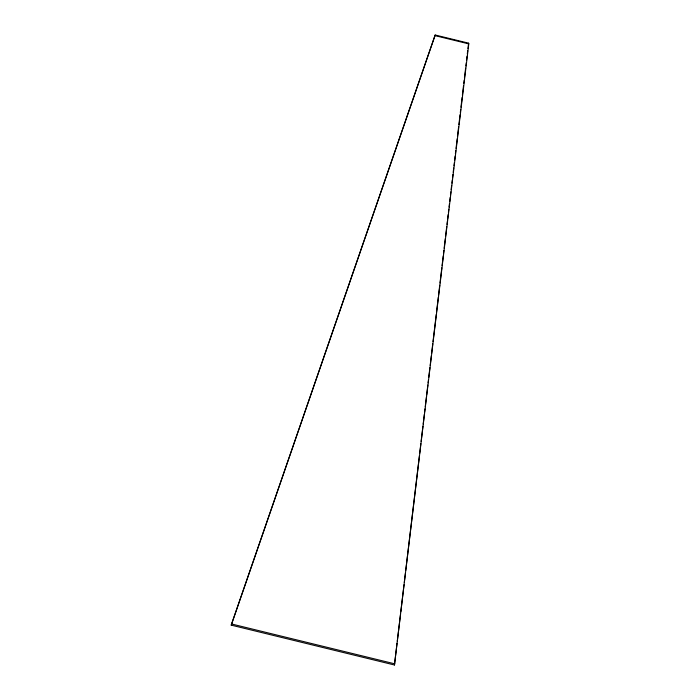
<?xml version="1.0" encoding="UTF-8"?>
<svg xmlns="http://www.w3.org/2000/svg" width="700" height="700" viewBox="0 0 700 700"><rect width="100%" height="100%" fill="white"/><g stroke="black" fill="none" stroke-linecap="round" stroke-linejoin="round"><path stroke-width="1.05" d="M394.459 665L468.79 43.89L468.597 43.155L435.181 35L231.21 625.135L394.459 665L397.04 643.291M397.303 641.121L400.54 613.996M400.794 611.826L404.031 584.692M404.285 582.523L405.457 572.758M405.711 570.587L419.431 455.551M419.685 453.381L420.849 443.608M421.111 441.438L422.922 426.248M423.176 424.078L424.34 414.312M424.602 412.142L424.988 408.887M425.25 406.717L426.414 396.944M426.676 394.774L427.84 385.009M428.094 382.839L428.488 379.584M428.741 377.414L429.905 367.649M430.168 365.479L431.331 355.705M431.594 353.535L432.757 343.77M433.011 341.6L436.249 314.466M436.502 312.296L438.322 297.106M438.576 294.936L439.74 285.171M440.002 282.993L441.814 267.803M442.067 265.632L443.231 255.868M443.494 253.697L443.879 250.443M444.141 248.273L445.305 238.499M445.567 236.329L446.731 226.564M446.985 224.394L447.379 221.139M447.632 218.969L448.149 214.629M448.411 212.459L448.796 209.204M449.059 207.034L449.444 203.77M449.706 201.6L450.222 197.26M450.476 195.09L450.87 191.835M451.124 189.665L451.649 185.325M451.903 183.155L452.296 179.9M452.55 177.73L452.935 174.475M453.198 172.305L453.714 167.965M453.976 165.795L454.361 162.531M454.624 160.361L455.14 156.021M455.394 153.851L455.787 150.596M456.041 148.426L457.205 138.661M457.468 136.491L458.631 126.726M458.894 124.547L460.058 114.782M460.311 112.612L460.705 109.358M460.959 107.188L462.123 97.422M462.385 95.252L463.549 85.487M463.811 83.309L464.196 80.054M464.459 77.884L465.623 68.119M465.876 65.949L466.27 62.694M466.524 60.524L467.04 56.184M467.302 54.014L467.688 50.759M467.95 48.589L468.597 43.155M231.21 625.135L435.181 35M435.382 35.726L468.79 43.89M231.849 624.05L394.765 663.836"/></g></svg>
